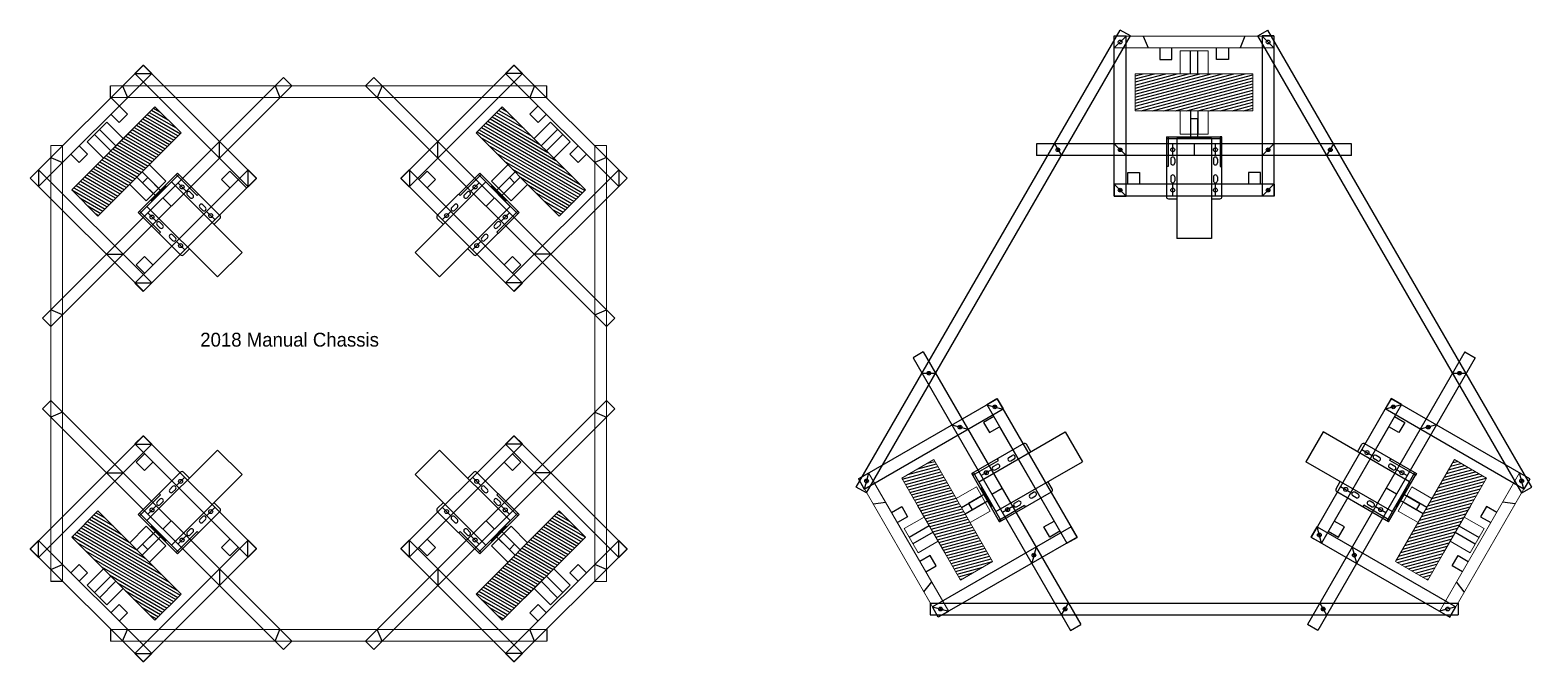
# Model space of a CAD drawing. Header units: millimetres. Extents: x -15418 to 43885, y -27590 to 23052.
# Drawn here: x 23559 to 25181, y 18450 to 19133 of the extents above; entities that cross this region are included whole.
import ezdxf

# ---------------------------------------------------------------- set-up
doc = ezdxf.new("R2010")
doc.units = ezdxf.units.MM
doc.header["$LTSCALE"] = 0.5
doc.layers.get('0').update_dxf_attribs({"lineweight": 5})
doc.layers.get('Defpoints').update_dxf_attribs({"color": 4})
for name, color, linetype in [('Layer1', 1, 'Continuous'), ('Layer2', 2, 'Continuous'), ('Layer3', 9, 'Continuous')]:
    doc.layers.add(name, color=color, linetype=linetype)
doc.layers.add('Layer5', color=51, linetype='Continuous', lineweight=5)
pattern_1 = [(150, (23625.9945, 19042.8887), (-1.5875, -2.74963), [])]
pattern_2 = [(195, (24444.067, 18767.2983), (0.82175, -3.066814), [])]

msp = doc.modelspace()

# ---------------------------------------------------------------- hatches: boundary and pattern name
at = {"layer": 'Defpoints', "transparency": 33554661}
h = msp.add_hatch(dxfattribs=at)
h.set_pattern_fill('ANSI31', color=256, angle=510)
h.set_pattern_definition(pattern_2)
h.paths.add_polyline_path([(24879.3024, 19045.5052), (24879.3024, 19085.5052), (24752.3024, 19085.5052), (24752.3024, 19045.5052)])
at = {"layer": 'Defpoints'}
h = msp.add_hatch(dxfattribs=at)
h.set_pattern_fill('ANSI31', color=256, angle=465)
h.set_pattern_definition(pattern_1)
h.paths.add_polyline_path([(23722.2455, 19021.6554), (23693.9612, 19049.9397), (23604.1586, 18960.1371), (23632.4429, 18931.8529)])
h = msp.add_hatch(dxfattribs=at)
h.set_pattern_fill('ANSI31', color=256, angle=465)
h.set_pattern_definition(pattern_1)
h.paths.add_polyline_path([(24130.4743, 18931.8529), (24158.7586, 18960.1371), (24068.9561, 19049.9397), (24040.6718, 19021.6554)])
at = {"layer": 'Defpoints', "transparency": 33554661}
h = msp.add_hatch(dxfattribs=at)
h.set_pattern_fill('ANSI31', color=256, angle=510)
h.set_pattern_definition(pattern_2)
h.paths.add_polyline_path([(24534.8103, 18668.7978), (24500.1693, 18648.7978), (24563.6693, 18538.8126), (24598.3103, 18558.8126)])
h = msp.add_hatch(dxfattribs=at)
h.set_pattern_fill('ANSI31', color=256, angle=510)
h.set_pattern_definition(pattern_2)
h.paths.add_polyline_path([(25033.2945, 18558.8126), (25067.9355, 18538.8126), (25131.4355, 18648.7978), (25096.7945, 18668.7978)])
at = {"layer": 'Defpoints'}
h = msp.add_hatch(dxfattribs=at)
h.set_pattern_fill('ANSI31', color=256, angle=465)
h.set_pattern_definition(pattern_1)
h.paths.add_polyline_path([(23632.4429, 18613.4265), (23604.1586, 18585.1422), (23693.9612, 18495.3397), (23722.2455, 18523.624)])
h = msp.add_hatch(dxfattribs=at)
h.set_pattern_fill('ANSI31', color=256, angle=465)
h.set_pattern_definition(pattern_1)
h.paths.add_polyline_path([(24040.6718, 18523.624), (24068.9561, 18495.3397), (24158.7586, 18585.1422), (24130.4743, 18613.4265)])

# ---------------------------------------------------------------- linework, layer by layer
at = {"transparency": 33554661}
for p, q in [((24830.8024, 19110.5052), (24800.8024, 19110.5052)), ((24800.8024, 19085.5052), (24800.8024, 19110.5052)), ((24830.8024, 19085.5052), (24830.8024, 19110.5052)), ((24752.3024, 19085.5052), (24879.3024, 19085.5052)), ((24752.3024, 19045.5052), (24752.3024, 19085.5052)), ((24752.3024, 19085.5052), (24879.3024, 19085.5052)), ((24786.3024, 19085.5052), (24845.3024, 19085.5052)), ((24845.3024, 19085.5052), (24786.3024, 19085.5052)), ((24879.3024, 19085.5052), (24879.3024, 19045.5052)), ((24879.3024, 19045.5052), (24752.3024, 19045.5052)), ((24800.8024, 19045.5052), (24800.8024, 19020.5052)), ((24830.8024, 19045.5052), (24830.8024, 19020.5052)), ((24800.8024, 19020.5052), (24830.8024, 19020.5052)), ((24500.1693, 18648.7978), (24534.8103, 18668.7978)), ((24534.8103, 18668.7978), (24598.3103, 18558.8126)), ((25096.7945, 18668.7978), (25033.2945, 18558.8126)), ((25131.4355, 18648.7978), (25096.7945, 18668.7978)), ((24563.6693, 18538.8126), (24500.1693, 18648.7978)), ((24563.6693, 18538.8126), (24500.1693, 18648.7978)), ((25067.9355, 18538.8126), (25131.4355, 18648.7978)), ((25067.9355, 18538.8126), (25131.4355, 18648.7978)), ((24559.0603, 18626.7956), (24580.7109, 18639.2956)), ((24595.7109, 18613.3148), (24580.7109, 18639.2956)), ((25035.8939, 18613.3148), (25050.8939, 18639.2956)), ((25072.5445, 18626.7956), (25050.8939, 18639.2956)), ((24546.6693, 18568.2574), (24517.1693, 18619.3529)), ((24517.1693, 18619.3529), (24546.6693, 18568.2574)), ((25084.9355, 18568.2574), (25114.4355, 18619.3529)), ((25114.4355, 18619.3529), (25084.9355, 18568.2574)), ((24524.4193, 18606.7956), (24502.7686, 18594.2956)), ((24574.0603, 18600.8148), (24595.7109, 18613.3148)), ((25057.5445, 18600.8148), (25035.8939, 18613.3148)), ((25107.1855, 18606.7956), (25128.8362, 18594.2956)), ((24502.7686, 18594.2956), (24517.7686, 18568.3148)), ((25128.8362, 18594.2956), (25113.8362, 18568.3148)), ((24539.4193, 18580.8148), (24517.7686, 18568.3148)), ((25092.1855, 18580.8148), (25113.8362, 18568.3148)), ((24598.3103, 18558.8126), (24563.6693, 18538.8126)), ((25033.2945, 18558.8126), (25067.9355, 18538.8126))]:
    msp.add_line(p, q, dxfattribs=at)
for p, q in [((23693.9612, 19049.9397), (23604.1586, 18960.1371)), ((23693.9612, 19049.9397), (23604.1586, 18960.1371)), ((23722.2455, 19021.6554), (23693.9612, 19049.9397)), ((24040.6718, 19021.6554), (24068.9561, 19049.9397)), ((24068.9561, 19049.9397), (24158.7586, 18960.1371)), ((24068.9561, 19049.9397), (24158.7586, 18960.1371)), ((23620.7756, 19012.1095), (23641.9888, 19033.3227)), ((23669.9196, 19025.8981), (23628.2003, 18984.1788)), ((23628.2003, 18984.1788), (23669.9196, 19025.8981)), ((23632.4429, 18931.8529), (23722.2455, 19021.6554)), ((23659.6665, 19015.645), (23641.9888, 19033.3227)), ((24130.4743, 18931.8529), (24040.6718, 19021.6554)), ((24092.9977, 19025.8981), (24134.717, 18984.1788)), ((24134.717, 18984.1788), (24092.9977, 19025.8981)), ((24103.2507, 19015.645), (24120.9284, 19033.3227)), ((24142.1416, 19012.1095), (24120.9284, 19033.3227)), ((23638.4533, 18994.4318), (23620.7756, 19012.1095)), ((24124.4639, 18994.4318), (24142.1416, 19012.1095)), ((23687.9508, 18987.3607), (23705.6284, 18969.6831)), ((24074.9665, 18987.3607), (24057.2888, 18969.6831)), ((23604.1586, 18960.1371), (23632.4429, 18931.8529)), ((23666.7376, 18966.1475), (23684.4152, 18948.4699)), ((23705.6284, 18969.6831), (23684.4152, 18948.4699)), ((24057.2888, 18969.6831), (24078.502, 18948.4699)), ((24096.1797, 18966.1475), (24078.502, 18948.4699)), ((24158.7586, 18960.1371), (24130.4743, 18931.8529)), ((23604.1586, 18585.1422), (23632.4429, 18613.4265)), ((23632.4429, 18613.4265), (23722.2455, 18523.624)), ((24130.4743, 18613.4265), (24040.6718, 18523.624)), ((24158.7586, 18585.1422), (24130.4743, 18613.4265)), ((23693.9612, 18495.3397), (23604.1586, 18585.1422)), ((23693.9612, 18495.3397), (23604.1586, 18585.1422)), ((23666.7376, 18579.1318), (23684.4152, 18596.8095)), ((23705.6284, 18575.5963), (23684.4152, 18596.8095)), ((24057.2888, 18575.5963), (24078.502, 18596.8095)), ((24068.9561, 18495.3397), (24158.7586, 18585.1422)), ((24068.9561, 18495.3397), (24158.7586, 18585.1422)), ((24096.1797, 18579.1318), (24078.502, 18596.8095)), ((23687.9508, 18557.9186), (23705.6284, 18575.5963)), ((24074.9665, 18557.9186), (24057.2888, 18575.5963)), ((23638.4533, 18550.8476), (23620.7756, 18533.1699)), ((23669.9196, 18519.3813), (23628.2003, 18561.1006)), ((23628.2003, 18561.1006), (23669.9196, 18519.3813)), ((24092.9977, 18519.3813), (24134.717, 18561.1006)), ((24134.717, 18561.1006), (24092.9977, 18519.3813)), ((24124.4639, 18550.8476), (24142.1416, 18533.1699)), ((23620.7756, 18533.1699), (23641.9888, 18511.9567)), ((24142.1416, 18533.1699), (24120.9284, 18511.9567)), ((23659.6665, 18529.6344), (23641.9888, 18511.9567)), ((23722.2455, 18523.624), (23693.9612, 18495.3397)), ((24040.6718, 18523.624), (24068.9561, 18495.3397)), ((24103.2507, 18529.6344), (24120.9284, 18511.9567))]:
    msp.add_line(p, q)
at = {"layer": 'Defpoints', "transparency": 33554661}
for p, q in [((24451.102, 18639.1799), (24736.1001, 19132.811)), ((25180.5028, 18639.1799), (24895.5047, 19132.811)), ((24462.1006, 18632.8299), (24747.0986, 19126.461)), ((25169.5042, 18632.8299), (24884.5062, 19126.461)), ((24785.8024, 19017.5052), (24785.8024, 18952.7952)), ((24785.8024, 19017.5052), (24845.8024, 19017.5052)), ((24785.8024, 19017.5052), (24787.8024, 19017.5052)), ((24785.8024, 19015.5052), (24845.8024, 19015.5052)), ((24787.8024, 19017.5052), (24787.8024, 18985.5052)), ((24804.8024, 19015.5052), (24804.8024, 19017.5052)), ((24826.8024, 19015.5052), (24826.8024, 19017.5052)), ((24845.8024, 19017.5052), (24843.8024, 19017.5052)), ((24843.8024, 19017.5052), (24843.8024, 18985.5052)), ((24845.8024, 18952.7952), (24845.8024, 19017.5052)), ((24790.6524, 18993.5052), (24790.6524, 18989.2052)), ((24794.9524, 18993.5052), (24794.9524, 18989.2052)), ((24836.6524, 18993.5052), (24836.6524, 18989.2052)), ((24840.9524, 18993.5052), (24840.9524, 18989.2052)), ((24787.8024, 18985.5052), (24785.8024, 18985.5052)), ((24790.6524, 18974.2052), (24790.6524, 18969.9052)), ((24794.9524, 18974.2052), (24794.9524, 18969.9052)), ((24836.6524, 18974.2052), (24836.6524, 18969.9052)), ((24840.9524, 18974.2052), (24840.9524, 18969.9052)), ((24843.8024, 18985.5052), (24845.8024, 18985.5052)), ((24787.9524, 18950.6452), (24797.1524, 18950.6452)), ((24834.4524, 18950.6452), (24843.6524, 18950.6452)), ((24631.8495, 18686.1409), (24575.809, 18653.7859)), ((24639.3865, 18677.3866), (24634.7865, 18685.354)), ((24992.2183, 18677.3866), (24996.8183, 18685.354)), ((24999.7553, 18686.1409), (25055.7958, 18653.7859)), ((24576.809, 18652.0539), (24604.5218, 18668.0539)), ((24599.0186, 18661.5857), (24602.7425, 18663.7357)), ((24604.5218, 18668.0539), (24603.5218, 18669.7859)), ((24615.7329, 18671.2357), (24619.4568, 18673.3857)), ((24617.8829, 18667.5118), (24621.6068, 18669.6618)), ((25013.7219, 18667.5118), (25009.998, 18669.6618)), ((25015.8719, 18671.2357), (25012.148, 18673.3857)), ((25027.083, 18668.0539), (25028.083, 18669.7859)), ((25054.7958, 18652.0539), (25027.083, 18668.0539)), ((25032.5862, 18661.5857), (25028.8623, 18663.7357)), ((24605.809, 18601.8244), (24575.809, 18653.7859)), ((24575.809, 18653.7859), (24576.809, 18652.0539)), ((24607.5411, 18602.8244), (24577.5411, 18654.7859)), ((24601.1686, 18657.8618), (24604.8925, 18660.0118)), ((25024.0638, 18602.8244), (25054.0638, 18654.7859)), ((25025.7958, 18601.8244), (25055.7958, 18653.7859)), ((25030.4362, 18657.8618), (25026.7123, 18660.0118)), ((25055.7958, 18653.7859), (25054.7958, 18652.0539)), ((24587.0411, 18638.3315), (24585.309, 18637.3315)), ((24605.809, 18601.8244), (24661.8495, 18634.1794)), ((24638.7329, 18631.3986), (24642.4568, 18633.5486)), ((24640.8829, 18627.6746), (24644.6068, 18629.8246)), ((24662.6365, 18637.1164), (24658.0365, 18645.0838)), ((24968.9683, 18637.1164), (24973.5683, 18645.0838)), ((25025.7958, 18601.8244), (24969.7553, 18634.1794)), ((24990.7219, 18627.6746), (24986.998, 18629.8246)), ((24992.8719, 18631.3986), (24989.148, 18633.5486)), ((25044.5638, 18638.3315), (25046.2958, 18637.3315)), ((24598.0411, 18619.2789), (24596.309, 18618.2789)), ((24604.809, 18603.5565), (24632.5218, 18619.5565)), ((24622.0186, 18621.7486), (24625.7425, 18623.8986)), ((24624.1686, 18618.0246), (24627.8925, 18620.1746)), ((24632.5218, 18619.5565), (24633.5218, 18617.8244)), ((24999.083, 18619.5565), (24998.083, 18617.8244)), ((25026.7958, 18603.5565), (24999.083, 18619.5565)), ((25007.4362, 18618.0246), (25003.7123, 18620.1746)), ((25009.5862, 18621.7486), (25005.8623, 18623.8986)), ((25033.5638, 18619.2789), (25035.2958, 18618.2789)), ((24605.809, 18601.8244), (24604.809, 18603.5565)), ((25025.7958, 18601.8244), (25026.7958, 18603.5565)), ((24530.8063, 18513.8281), (25100.8024, 18513.8281)), ((24530.8063, 18501.1281), (25100.8024, 18501.1281))]:
    msp.add_line(p, q, dxfattribs=at)
at = {"layer": 'Defpoints'}
for p, q in [((23718.3564, 18978.1683), (23675.93, 18935.7419)), ((23719.7706, 18976.7541), (23677.3442, 18934.3277)), ((23718.3564, 18978.1683), (23716.9422, 18976.7541)), ((23716.9422, 18976.7541), (23739.5696, 18954.1267)), ((23718.3564, 18978.1683), (23764.1132, 18932.4115)), ((24044.5609, 18978.1683), (23998.804, 18932.4115)), ((24045.9751, 18976.7541), (24023.3477, 18954.1267)), ((24043.1467, 18976.7541), (24085.5731, 18934.3277)), ((24044.5609, 18978.1683), (24086.9873, 18935.7419)), ((24044.5609, 18978.1683), (24045.9751, 18976.7541)), ((23706.3356, 18963.3191), (23704.9213, 18964.7333)), ((23728.8569, 18954.7278), (23731.8975, 18951.6872)), ((23731.8975, 18957.7683), (23734.938, 18954.7278)), ((23739.5696, 18954.1267), (23740.9838, 18955.5409)), ((24023.3477, 18954.1267), (24021.9335, 18955.5409)), ((24031.0198, 18957.7683), (24027.9792, 18954.7278)), ((24034.0603, 18954.7278), (24031.0198, 18951.6872)), ((24056.5817, 18963.3191), (24057.9959, 18964.7333)), ((23690.7792, 18947.7628), (23689.365, 18949.177)), ((23742.5041, 18941.0806), (23745.5446, 18938.04)), ((23745.5446, 18944.1212), (23748.5852, 18941.0806)), ((24017.3726, 18944.1212), (24014.3321, 18941.0806)), ((24020.4132, 18941.0806), (24017.3726, 18938.04)), ((24072.138, 18947.7628), (24073.5523, 18949.177)), ((23675.93, 18935.7419), (23677.3442, 18937.1562)), ((23721.6868, 18889.9851), (23675.93, 18935.7419)), ((23677.3442, 18937.1562), (23699.9716, 18914.5287)), ((23696.33, 18922.2008), (23699.3705, 18919.1603)), ((23699.3705, 18925.2414), (23702.4111, 18922.2008)), ((23764.1132, 18929.3709), (23757.6079, 18922.8655)), ((23998.804, 18929.3709), (24005.3094, 18922.8655)), ((24041.2304, 18889.9851), (24086.9873, 18935.7419)), ((24063.5467, 18925.2414), (24060.5061, 18922.2008)), ((24085.5731, 18937.1562), (24062.9457, 18914.5287)), ((24066.5873, 18922.2008), (24063.5467, 18919.1603)), ((24086.9873, 18935.7419), (24085.5731, 18937.1562)), ((23699.9716, 18914.5287), (23698.5574, 18913.1145)), ((23709.9772, 18908.5537), (23713.0177, 18905.5131)), ((23713.0177, 18911.5942), (23716.0583, 18908.5537)), ((24049.8995, 18911.5942), (24046.859, 18908.5537)), ((24052.9401, 18908.5537), (24049.8995, 18905.5131)), ((24062.9457, 18914.5287), (24064.3599, 18913.1145)), ((23731.2328, 18896.4904), (23724.7274, 18889.9851)), ((24031.6845, 18896.4904), (24038.1898, 18889.9851)), ((23721.6868, 18655.2943), (23675.93, 18609.5374)), ((23731.2328, 18648.7889), (23724.7274, 18655.2943)), ((24031.6845, 18648.7889), (24038.1898, 18655.2943)), ((24041.2304, 18655.2943), (24086.9873, 18609.5374)), ((23677.3442, 18608.1232), (23699.9716, 18630.7506)), ((23699.9716, 18630.7506), (23698.5574, 18632.1648)), ((23709.9772, 18636.7257), (23713.0177, 18639.7662)), ((23713.0177, 18633.6851), (23716.0583, 18636.7257)), ((24049.8995, 18633.6851), (24046.859, 18636.7257)), ((24052.9401, 18636.7257), (24049.8995, 18639.7662)), ((24062.9457, 18630.7506), (24064.3599, 18632.1648)), ((24085.5731, 18608.1232), (24062.9457, 18630.7506)), ((23696.33, 18623.0785), (23699.3705, 18626.1191)), ((23699.3705, 18620.038), (23702.4111, 18623.0785)), ((23764.1132, 18615.9085), (23757.6079, 18622.4138)), ((23998.804, 18615.9085), (24005.3094, 18622.4138)), ((24063.5467, 18620.038), (24060.5061, 18623.0785)), ((24066.5873, 18623.0785), (24063.5467, 18626.1191)), ((23718.3564, 18567.111), (23675.93, 18609.5374)), ((23675.93, 18609.5374), (23677.3442, 18608.1232)), ((23719.7706, 18568.5252), (23677.3442, 18610.9516)), ((23690.7792, 18597.5166), (23689.365, 18596.1024)), ((23718.3564, 18567.111), (23764.1132, 18612.8679)), ((23742.5041, 18604.1988), (23745.5446, 18607.2393)), ((23745.5446, 18601.1582), (23748.5852, 18604.1988)), ((24044.5609, 18567.111), (23998.804, 18612.8679)), ((24017.3726, 18601.1582), (24014.3321, 18604.1988)), ((24020.4132, 18604.1988), (24017.3726, 18607.2393)), ((24043.1467, 18568.5252), (24085.5731, 18610.9516)), ((24044.5609, 18567.111), (24086.9873, 18609.5374)), ((24072.138, 18597.5166), (24073.5523, 18596.1024)), ((24086.9873, 18609.5374), (24085.5731, 18608.1232)), ((23706.3356, 18581.9603), (23704.9213, 18580.5461)), ((23716.9422, 18568.5252), (23739.5696, 18591.1527)), ((23728.8569, 18590.5516), (23731.8975, 18593.5922)), ((23731.8975, 18587.5111), (23734.938, 18590.5516)), ((23739.5696, 18591.1527), (23740.9838, 18589.7384)), ((24023.3477, 18591.1527), (24021.9335, 18589.7384)), ((24045.9751, 18568.5252), (24023.3477, 18591.1527)), ((24031.0198, 18587.5111), (24027.9792, 18590.5516)), ((24034.0603, 18590.5516), (24031.0198, 18593.5922)), ((24056.5817, 18581.9603), (24057.9959, 18580.5461)), ((23718.3564, 18567.111), (23716.9422, 18568.5252)), ((24044.5609, 18567.111), (24045.9751, 18568.5252))]:
    msp.add_line(p, q, dxfattribs=at)
at = {"layer": 'Defpoints', "transparency": 33554661}
for centre in [(24792.8024, 19003.5052), (24838.8024, 19003.5052), (24792.8024, 18959.9052), (24838.8024, 18959.9052), (25002.4127, 18676.5238), (24591.4334, 18654.7238), (25040.1715, 18654.7238), (24979.4127, 18636.6866), (24614.4334, 18614.8866), (25017.1715, 18614.8866)]:
    msp.add_circle(centre, 2.15, dxfattribs=at)
at = {"layer": 'Defpoints'}
for centre in [(23723.3061, 18963.3191), (24039.6111, 18963.3191), (23690.7792, 18930.7922), (23754.136, 18932.4892), (24008.7813, 18932.4892), (24072.138, 18930.7922), (23721.6091, 18899.9623), (24041.3082, 18899.9623), (23721.6091, 18645.317), (24041.3082, 18645.317), (23690.7792, 18614.4872), (23754.136, 18612.7901), (24008.7813, 18612.7901), (24072.138, 18614.4872), (23723.3061, 18581.9603), (24039.6111, 18581.9603)]:
    msp.add_circle(centre, 2.15, dxfattribs=at)
at = {"layer": 'Defpoints', "transparency": 33554661}
for centre, start, end in [((24792.8024, 18993.5052), 360, 180), ((24792.8024, 18989.2052), 180, 360), ((24838.8024, 18993.5052), 360, 180), ((24838.8024, 18989.2052), 180, 360), ((24792.8024, 18974.2052), 360, 180), ((24838.8024, 18974.2052), 360, 180), ((24792.8024, 18969.9052), 180, 360), ((24838.8024, 18969.9052), 180, 360), ((24787.9524, 18952.7952), 180, 270), ((24843.6524, 18952.7952), 270, 360), ((24632.9245, 18684.279), 30, 120), ((24998.6803, 18684.279), 60, 150), ((24603.8175, 18661.8738), 300, 120), ((24616.8079, 18669.3738), 120, 300), ((24620.5318, 18671.5238), 300, 120), ((25011.073, 18671.5238), 60, 240), ((25014.7969, 18669.3738), 240, 60), ((25027.7873, 18661.8738), 60, 240), ((24600.0936, 18659.7238), 120, 300), ((25031.5112, 18659.7238), 240, 60), ((24639.8079, 18629.5366), 120, 300), ((24643.5318, 18631.6866), 300, 120), ((24660.7745, 18636.0414), 300, 30), ((24970.8303, 18636.0414), 150, 240), ((24988.073, 18631.6866), 60, 240), ((24991.7969, 18629.5366), 240, 60), ((24623.0936, 18619.8866), 120, 300), ((24626.8175, 18622.0366), 300, 120), ((25004.7873, 18622.0366), 60, 240), ((25008.5112, 18619.8866), 240, 60)]:
    msp.add_arc(centre, 2.15, start, end, dxfattribs=at)
at = {"layer": 'Defpoints'}
for centre, start, end in [((23730.3772, 18956.248), 45, 225), ((23733.4177, 18953.2075), 225, 45), ((24029.4995, 18953.2075), 135, 315), ((24032.5401, 18956.248), 315, 135), ((23744.0243, 18942.6009), 45, 225), ((23747.0649, 18939.5603), 225, 45), ((24015.8523, 18939.5603), 135, 315), ((24018.8929, 18942.6009), 315, 135), ((23697.8503, 18923.7211), 45, 225), ((23700.8908, 18920.6806), 225, 45), ((23762.593, 18930.8912), 315, 45), ((24000.3243, 18930.8912), 135, 225), ((24062.0264, 18920.6806), 135, 315), ((24065.067, 18923.7211), 315, 135), ((23711.4974, 18910.074), 45, 225), ((23714.538, 18907.0334), 225, 45), ((24048.3793, 18907.0334), 135, 315), ((24051.4198, 18910.074), 315, 135), ((23723.2071, 18891.5053), 225, 315), ((24039.7101, 18891.5053), 225, 315), ((23723.2071, 18653.774), 45, 135), ((24039.7101, 18653.774), 45, 135), ((23711.4974, 18635.2054), 135, 315), ((23714.538, 18638.246), 315, 135), ((24048.3793, 18638.246), 45, 225), ((24051.4198, 18635.2054), 225, 45), ((23697.8503, 18621.5582), 135, 315), ((23700.8908, 18624.5988), 315, 135), ((23762.593, 18614.3882), 315, 45), ((24000.3243, 18614.3882), 135, 225), ((24062.0264, 18624.5988), 45, 225), ((24065.067, 18621.5582), 225, 45), ((23744.0243, 18602.6785), 135, 315), ((23747.0649, 18605.7191), 315, 135), ((24015.8523, 18605.7191), 45, 225), ((24018.8929, 18602.6785), 225, 45), ((23730.3772, 18589.0313), 135, 315), ((23733.4177, 18592.0719), 315, 135), ((24029.4995, 18592.0719), 45, 225), ((24032.5401, 18589.0313), 225, 45)]:
    msp.add_arc(centre, 2.15, start, end, dxfattribs=at)
at = {"layer": 'Layer1', "transparency": 33554661}
for p, q in [((24747.0986, 19126.461), (24736.1001, 19132.811)), ((24884.5062, 19126.461), (24895.5047, 19132.811)), ((24729.6024, 18953.3802), (24729.6024, 19126.3802)), ((24729.6024, 19126.3802), (24742.3024, 19126.3802)), ((24742.3024, 19126.2052), (24729.6024, 19113.5052)), ((24742.3024, 19126.2052), (24729.6024, 19113.5052)), ((24742.3024, 18953.3802), (24742.3024, 19126.3802)), ((24760.8998, 19126.2052), (24766.1603, 19113.5052)), ((24870.7051, 19126.2052), (24865.4445, 19113.5052)), ((24889.3024, 19126.3802), (24889.3024, 18953.3802)), ((24902.0024, 19126.3802), (24889.3024, 19126.3802)), ((24889.3024, 19126.2052), (24902.0024, 19113.5052)), ((24889.3024, 19126.2052), (24902.0024, 19113.5052)), ((24889.3024, 19126.2052), (24902.0024, 19113.5052)), ((24902.0024, 19126.3802), (24902.0024, 18953.3802)), ((24778.8603, 19113.5052), (24778.8603, 19100.8052)), ((24778.8603, 19100.8052), (24791.5603, 19100.8052)), ((24791.5603, 19100.8052), (24791.5603, 19113.5052)), ((24840.0445, 19100.8052), (24840.0445, 19113.5052)), ((24852.7445, 19100.8052), (24840.0445, 19100.8052)), ((24852.7445, 19113.5052), (24852.7445, 19100.8052)), ((24819.8024, 19036.8052), (24811.8024, 19036.8052)), ((24811.8024, 19036.8052), (24811.8024, 19016.8052)), ((24819.8024, 19016.8052), (24819.8024, 19036.8052)), ((24985.8024, 19009.8552), (24645.8024, 19009.8552)), ((24645.8024, 19009.8552), (24645.8024, 18997.1552)), ((24665.1115, 19009.8552), (24672.4439, 18997.1552)), ((24670.5098, 19002.5052), (24667.0457, 19004.5052)), ((24667.7777, 19001.7731), (24669.7777, 19005.2372)), ((24742.3024, 18997.1552), (24729.6024, 19009.8552)), ((24737.6845, 19002.5052), (24734.2204, 19004.5052)), ((24734.9524, 19001.7731), (24736.9524, 19005.2372)), ((24792.8024, 18997.1552), (24792.8024, 19009.8552)), ((24834.4524, 19015.5052), (24797.1524, 19015.5052)), ((24797.1524, 19015.5052), (24797.1524, 18907.7052)), ((24804.8024, 19015.5052), (24804.8024, 19016.8052)), ((24826.8024, 19016.8052), (24804.8024, 19016.8052)), ((24811.8024, 19015.5052), (24811.8024, 19016.8052)), ((24815.8024, 19015.5052), (24815.8024, 19016.8052)), ((24815.8024, 19009.8552), (24815.8024, 18997.1552)), ((24819.8024, 19015.5052), (24819.8024, 19016.8052)), ((24826.8024, 19015.5052), (24826.8024, 19016.8052)), ((24834.4524, 19015.5052), (24834.4524, 18907.7052)), ((24838.8024, 18997.1552), (24838.8024, 19009.8552)), ((24902.0024, 19009.8552), (24889.3024, 18997.1552)), ((24897.3845, 19002.5052), (24893.9204, 19004.5052)), ((24894.6524, 19001.7731), (24896.6524, 19005.2372)), ((24959.1609, 18997.1552), (24966.4933, 19009.8552)), ((24964.5592, 19002.5052), (24961.0951, 19004.5052)), ((24961.8271, 19001.7731), (24963.8271, 19005.2372)), ((24985.8024, 18997.1552), (24985.8024, 19009.8552)), ((24985.8024, 18997.1552), (24645.8024, 18997.1552)), ((24902.3024, 18966.2552), (24729.3024, 18966.2552)), ((24729.3024, 18966.2552), (24729.3024, 18953.5552)), ((24729.6024, 18966.2552), (24742.3024, 18953.5552)), ((24737.6845, 18958.9052), (24734.2204, 18960.9052)), ((24734.9524, 18958.1731), (24736.9524, 18961.6372)), ((24792.8024, 18953.5552), (24792.8024, 18966.2552)), ((24838.8024, 18953.5552), (24838.8024, 18966.2552)), ((24902.0024, 18966.2552), (24889.3024, 18953.5552)), ((24897.3845, 18958.9052), (24893.9204, 18960.9052)), ((24894.6524, 18958.1731), (24896.6524, 18961.6372)), ((24902.3024, 18966.2552), (24902.3024, 18953.5552)), ((24902.3024, 18953.5552), (24729.3024, 18953.5552)), ((24729.6024, 18953.3802), (24742.3024, 18953.3802)), ((24902.0024, 18953.3802), (24889.3024, 18953.3802)), ((24834.4524, 18907.7052), (24797.1524, 18907.7052)), ((24523.4326, 18785.2045), (24512.4341, 18778.8545)), ((24512.4341, 18778.8545), (24682.4341, 18484.4059)), ((24523.4326, 18785.2045), (24693.4326, 18490.7559)), ((25108.1722, 18785.2045), (24938.1722, 18490.7559)), ((25119.1707, 18778.8545), (24949.1707, 18484.4059)), ((25108.1722, 18785.2045), (25119.1707, 18778.8545)), ((24522.0887, 18762.1323), (24536.7534, 18762.1323)), ((24531.1531, 18761.1323), (24527.689, 18763.1323)), ((24528.421, 18760.4003), (24530.421, 18763.8644)), ((25094.8515, 18762.1323), (25109.5162, 18762.1323)), ((25103.9159, 18761.1323), (25100.4518, 18763.1323)), ((25101.1838, 18760.4003), (25103.1838, 18763.8644)), ((24453.4205, 18648.0191), (24603.2429, 18734.5191)), ((24591.9428, 18728.3414), (24602.9413, 18734.6914)), ((24591.9428, 18728.3414), (24678.4428, 18578.519)), ((24592.0928, 18728.0816), (24609.4413, 18723.433)), ((24599.7671, 18724.0253), (24601.7671, 18727.4894)), ((24602.9413, 18734.6914), (24689.4413, 18584.869)), ((24603.2429, 18734.5191), (24609.5929, 18723.5205)), ((25028.6635, 18734.6914), (24942.1635, 18584.869)), ((25039.662, 18728.3414), (24953.162, 18578.519)), ((25028.3619, 18734.5191), (25022.0119, 18723.5205)), ((25039.512, 18728.0816), (25022.1635, 18723.433)), ((25178.1843, 18648.0191), (25028.3619, 18734.5191)), ((25039.662, 18728.3414), (25028.6635, 18734.6914)), ((25029.8377, 18724.0253), (25031.8377, 18727.4894)), ((24459.7705, 18637.0205), (24609.5929, 18723.5205)), ((24602.4991, 18724.7573), (24599.035, 18726.7573)), ((25171.8343, 18637.0205), (25022.0119, 18723.5205)), ((25032.5698, 18724.7573), (25029.1057, 18726.7573)), ((24554.3341, 18706.2816), (24571.6826, 18701.633)), ((24564.7404, 18702.9573), (24561.2763, 18704.9573)), ((24562.0084, 18702.2253), (24564.0084, 18705.6894)), ((24583.2161, 18644.9566), (24676.5736, 18698.8566)), ((24676.5736, 18698.8566), (24695.2236, 18666.5538)), ((24955.0312, 18698.8566), (24936.3812, 18666.5538)), ((25048.3888, 18644.9566), (24955.0312, 18698.8566)), ((25077.2707, 18706.2816), (25059.9222, 18701.633)), ((25070.3285, 18702.9573), (25066.8644, 18704.9573)), ((25067.5965, 18702.2253), (25069.5965, 18705.6894)), ((24996.9135, 18679.6988), (25007.912, 18673.3488)), ((24601.8661, 18612.6538), (24695.2236, 18666.5538)), ((25029.7388, 18612.6538), (24936.3812, 18666.5538)), ((24453.4205, 18648.0191), (24459.7705, 18637.0205)), ((24459.922, 18637.108), (24464.5706, 18654.4566)), ((24459.922, 18637.108), (24464.5706, 18654.4566)), ((24463.9784, 18644.7823), (24460.5143, 18646.7823)), ((24461.2463, 18644.0503), (24463.2463, 18647.5144)), ((24596.9326, 18657.8988), (24585.9341, 18651.5488)), ((24591.4334, 18656.8738), (24591.4334, 18652.5738)), ((25034.6722, 18657.8988), (25045.6707, 18651.5488)), ((25171.6828, 18637.108), (25167.0342, 18654.4566)), ((25171.6828, 18637.108), (25167.0342, 18654.4566)), ((25171.6828, 18637.108), (25167.0342, 18654.4566)), ((25167.6265, 18644.7823), (25171.0906, 18646.7823)), ((25170.3585, 18644.0503), (25168.3585, 18647.5144)), ((25178.1843, 18648.0191), (25171.8343, 18637.0205)), ((24462.1006, 18632.8299), (24451.102, 18639.1799)), ((24589.4152, 18631.6193), (24572.0947, 18621.6193)), ((24583.2161, 18644.9566), (24601.8661, 18612.6538)), ((24587.0411, 18638.3315), (24585.9152, 18637.6815)), ((24585.9152, 18637.6815), (24596.9152, 18618.6289)), ((24590.5411, 18632.2693), (24589.4152, 18631.6193)), ((24597.4341, 18631.6302), (24608.4326, 18637.9802)), ((24973.9135, 18639.8616), (24984.912, 18633.5116)), ((25034.1707, 18631.6302), (25023.1722, 18637.9802)), ((25048.3888, 18644.9566), (25029.7388, 18612.6538)), ((25045.6896, 18637.6815), (25034.6896, 18618.6289)), ((25041.0638, 18632.2693), (25042.1896, 18631.6193)), ((25042.1896, 18631.6193), (25059.5101, 18621.6193)), ((25044.5638, 18638.3315), (25045.6896, 18637.6815)), ((25169.5042, 18632.8299), (25180.5028, 18639.1799)), ((24469.2207, 18621.0023), (24482.8495, 18622.7965)), ((24489.1995, 18611.798), (24500.198, 18618.148)), ((24500.198, 18618.148), (24506.548, 18607.1495)), ((24572.0947, 18621.6193), (24576.0947, 18614.6911)), ((24576.0947, 18614.6911), (24593.4152, 18624.6911)), ((24592.5411, 18628.8052), (24591.4152, 18628.1552)), ((24594.5411, 18625.3411), (24593.4152, 18624.6911)), ((24598.0411, 18619.2789), (24596.9152, 18618.6289)), ((24619.9326, 18618.0616), (24608.9341, 18611.7116)), ((24614.4334, 18617.0366), (24614.4334, 18612.7366)), ((25011.6722, 18618.0616), (25022.6707, 18611.7116)), ((25033.5638, 18619.2789), (25034.6896, 18618.6289)), ((25037.0638, 18625.3411), (25038.1896, 18624.6911)), ((25055.5101, 18614.6911), (25038.1896, 18624.6911)), ((25039.0638, 18628.8052), (25040.1896, 18628.1552)), ((25059.5101, 18621.6193), (25055.5101, 18614.6911)), ((25131.4068, 18618.148), (25125.0568, 18607.1495)), ((25142.4053, 18611.798), (25131.4068, 18618.148)), ((25162.3841, 18621.0023), (25148.7553, 18622.7965)), ((24506.548, 18607.1495), (24495.5495, 18600.7995)), ((25125.0568, 18607.1495), (25136.0553, 18600.7995)), ((24683.0929, 18596.2148), (24533.2705, 18509.7148)), ((24689.4429, 18585.2163), (24539.6205, 18498.7163)), ((24678.4428, 18578.519), (24689.4413, 18584.869)), ((24689.4429, 18585.2163), (24683.0929, 18596.2148)), ((24942.1619, 18585.2163), (24948.5119, 18596.2148)), ((24942.1619, 18585.2163), (25091.9843, 18498.7163)), ((24953.162, 18578.519), (24942.1635, 18584.869)), ((24948.5119, 18596.2148), (25098.3343, 18509.7148)), ((24953.312, 18578.7788), (24948.6635, 18596.1273)), ((24952.7198, 18586.4531), (24949.2557, 18588.4531)), ((24949.9877, 18585.721), (24951.9877, 18589.1851)), ((24530.7902, 18565.1609), (24519.7916, 18558.8109)), ((24537.1402, 18554.1624), (24530.7902, 18565.1609)), ((24645.1826, 18574.3273), (24640.5341, 18556.9788)), ((24644.5904, 18564.6531), (24641.1263, 18566.6531)), ((24641.8584, 18563.921), (24643.8584, 18567.3851)), ((24986.4222, 18574.3273), (24991.0707, 18556.9788)), ((24990.4785, 18564.6531), (24987.0144, 18566.6531)), ((24987.7465, 18563.921), (24989.7465, 18567.3851)), ((25094.4647, 18554.1624), (25100.8147, 18565.1609)), ((25100.8147, 18565.1609), (25111.8132, 18558.8109)), ((24526.1416, 18547.8124), (24537.1402, 18554.1624)), ((25105.4632, 18547.8124), (25094.4647, 18554.1624)), ((24524.1234, 18525.9081), (24532.4916, 18536.8138)), ((25107.4814, 18525.9081), (25099.1132, 18536.8138)), ((24530.8063, 18513.8281), (24530.8063, 18501.1281)), ((24539.6205, 18498.7163), (24533.2705, 18509.7148)), ((24533.422, 18509.8023), (24550.7706, 18505.1538)), ((24540.0963, 18507.4781), (24544.0963, 18507.4781)), ((24542.0963, 18509.4781), (24542.0963, 18505.4781)), ((24672.7795, 18501.1281), (24680.1119, 18513.8281)), ((24678.1778, 18506.4781), (24674.7137, 18508.4781)), ((24675.4457, 18505.746), (24677.4457, 18509.2101)), ((24951.4929, 18513.8281), (24958.8253, 18501.1281)), ((24956.8912, 18506.4781), (24953.4271, 18508.4781)), ((24954.1591, 18505.746), (24956.1591, 18509.2101)), ((25098.1828, 18509.8023), (25080.8342, 18505.1538)), ((25091.9843, 18498.7163), (25098.3343, 18509.7148)), ((25100.8024, 18513.8281), (25100.8024, 18501.1281)), ((24682.4341, 18484.4059), (24693.4326, 18490.7559)), ((24949.1707, 18484.4059), (24938.1722, 18490.7559))]:
    msp.add_line(p, q, dxfattribs=at)
at = {"layer": 'Layer1'}
for p, q in [((23681.1095, 19094.894), (23672.1293, 19085.9137)), ((23794.4587, 18963.5843), (23672.1293, 19085.9137)), ((23672.253, 19085.79), (23690.2135, 19085.79)), ((23803.439, 18972.5645), (23681.1095, 19094.894)), ((23959.4783, 18972.5645), (24081.8077, 19094.894)), ((23968.4585, 18963.5843), (24090.788, 19085.9137)), ((24090.6642, 19085.79), (24072.7037, 19085.79)), ((24081.8077, 19094.894), (24090.788, 19085.9137)), ((23572.4449, 18821.4381), (23832.6602, 19081.6534)), ((23581.4251, 18812.4579), (23841.6404, 19072.6732)), ((23659.1027, 19072.6397), (23664.3632, 19059.9397)), ((23823.6464, 19072.6397), (23828.9069, 19059.9397)), ((23832.6602, 19081.6534), (23841.6404, 19072.6732)), ((23930.2571, 19081.6534), (23921.2768, 19072.6732)), ((24181.4921, 18812.4579), (23921.2768, 19072.6732)), ((24190.4724, 18821.4381), (23930.2571, 19081.6534)), ((23939.2708, 19072.6397), (23934.0103, 19059.9397)), ((24103.8146, 19072.6397), (24098.554, 19059.9397)), ((23655.3829, 19050.9594), (23645.5989, 19060.7434)), ((23655.3829, 19032.9989), (23646.4027, 19041.9792)), ((23655.3829, 19050.9594), (23664.3632, 19041.9792)), ((23664.3632, 19041.9792), (23655.3829, 19032.9989)), ((24107.5343, 19050.9594), (24098.554, 19041.9792)), ((24098.554, 19041.9792), (24107.5343, 19032.9989)), ((24107.5343, 19032.9989), (24116.5146, 19041.9792)), ((23621.0994, 18998.7154), (23612.1191, 19007.6956)), ((23763.5051, 18994.5379), (23763.5051, 19012.4984)), ((23999.4121, 18994.5379), (23999.4121, 19012.4984)), ((24141.8179, 18998.7154), (24150.7981, 19007.6956)), ((23581.4586, 18994.9956), (23594.1586, 18989.7351)), ((23603.1389, 18998.7154), (23612.1191, 18989.7351)), ((23612.1191, 18989.7351), (23621.0994, 18998.7154)), ((24150.7981, 18989.7351), (24141.8179, 18998.7154)), ((24159.7784, 18998.7154), (24150.7981, 18989.7351)), ((24181.4586, 18994.9956), (24168.7586, 18989.7351)), ((23559.2043, 18972.9888), (23568.1846, 18981.969)), ((23559.2043, 18972.9888), (23681.5338, 18850.6593)), ((23568.1846, 18981.969), (23690.514, 18859.6396)), ((23568.3083, 18981.8453), (23568.3083, 18963.8848)), ((23672.2176, 18859.5512), (23794.5471, 18981.8807)), ((23680.6676, 18967.7739), (23686.3244, 18973.4307)), ((23681.1979, 18850.5709), (23803.5274, 18972.9004)), ((23686.3244, 18973.4307), (23700.4666, 18959.2886)), ((23783.9405, 18971.2741), (23792.9208, 18962.2938)), ((23794.335, 18981.6685), (23794.335, 18963.708)), ((23803.439, 18972.5645), (23794.4587, 18963.5843)), ((23794.5471, 18981.8807), (23803.5274, 18972.9004)), ((23968.3701, 18981.8807), (23959.3899, 18972.9004)), ((24081.7193, 18850.5709), (23959.3899, 18972.9004)), ((23959.4783, 18972.5645), (23968.4585, 18963.5843)), ((24090.6996, 18859.5512), (23968.3701, 18981.8807)), ((23968.5823, 18981.6685), (23968.5823, 18963.708)), ((24076.5928, 18973.4307), (24062.4507, 18959.2886)), ((24194.7327, 18981.969), (24072.4032, 18859.6396)), ((24082.2497, 18967.7739), (24076.5928, 18973.4307)), ((24203.7129, 18972.9888), (24081.3835, 18850.6593)), ((24194.6089, 18981.8453), (24194.6089, 18963.8848)), ((24203.7129, 18972.9888), (24194.7327, 18981.969)), ((23694.8097, 18953.6317), (23680.6676, 18967.7739)), ((23685.3698, 18942.3534), (23711.7449, 18968.7285)), ((23689.86, 18948.682), (23705.4163, 18964.2383)), ((23698.5574, 18955.5409), (23697.6381, 18956.4602)), ((23701.3858, 18958.3694), (23700.4666, 18959.2886)), ((23706.3356, 18963.3191), (23705.4163, 18964.2383)), ((23711.7449, 18968.7285), (23787.971, 18892.5024)), ((23727.7962, 18958.829), (23718.816, 18967.8092)), ((24051.1723, 18968.7285), (23974.9462, 18892.5024)), ((24035.121, 18958.829), (24044.1013, 18967.8092)), ((24077.5474, 18942.3534), (24051.1723, 18968.7285)), ((24056.5817, 18963.3191), (24057.5009, 18964.2383)), ((24073.0573, 18948.682), (24057.5009, 18964.2383)), ((24061.5314, 18958.3694), (24062.4507, 18959.2886)), ((24064.3599, 18955.5409), (24065.2791, 18956.4602)), ((24068.1075, 18953.6317), (24082.2497, 18967.7739)), ((23685.3698, 18942.3534), (23761.5959, 18866.1273)), ((23690.7792, 18947.7628), (23689.86, 18948.682)), ((23695.7289, 18952.7125), (23694.8097, 18953.6317)), ((23702.5525, 18951.5458), (23711.5328, 18942.5655)), ((24077.5474, 18942.3534), (24001.3213, 18866.1273)), ((24060.3647, 18951.5458), (24051.3845, 18942.5655)), ((24067.1883, 18952.7125), (24068.1075, 18953.6317)), ((24072.138, 18947.7628), (24073.0573, 18948.682)), ((23695.2693, 18926.3021), (23686.2891, 18935.2823)), ((23758.6261, 18927.9991), (23749.6458, 18936.9794)), ((24004.2911, 18927.9991), (24013.2714, 18936.9794)), ((24067.6479, 18926.3021), (24076.6282, 18935.2823)), ((23641.5999, 18890.5932), (23659.5604, 18890.5932)), ((23726.0992, 18895.4722), (23717.1189, 18904.4525)), ((23761.5959, 18866.1273), (23787.971, 18892.5024)), ((24001.3213, 18866.1273), (23974.9462, 18892.5024)), ((24036.8181, 18895.4722), (24045.7983, 18904.4525)), ((24121.3173, 18890.5932), (24103.3568, 18890.5932)), ((23672.2176, 18859.5512), (23681.1979, 18850.5709)), ((23672.4298, 18859.7633), (23690.3903, 18859.7633)), ((23681.5338, 18850.6593), (23690.514, 18859.6396)), ((24081.3835, 18850.6593), (24072.4032, 18859.6396)), ((24090.4875, 18859.7633), (24072.5269, 18859.7633)), ((24090.6996, 18859.5512), (24081.7193, 18850.5709)), ((23594.1586, 18825.1914), (23581.4586, 18830.4519)), ((24168.7586, 18825.1914), (24181.4586, 18830.4519)), ((23581.4251, 18812.4579), (23572.4449, 18821.4381)), ((24181.4921, 18812.4579), (24190.4724, 18821.4381)), ((23581.4251, 18732.8215), (23572.4449, 18723.8412)), ((23581.4251, 18732.8215), (23841.6404, 18472.6062)), ((24181.4921, 18732.8215), (23921.2768, 18472.6062)), ((24181.4921, 18732.8215), (24190.4724, 18723.8412)), ((23572.4449, 18723.8412), (23832.6602, 18463.6259)), ((23594.1586, 18720.088), (23581.4586, 18714.8275)), ((24190.4724, 18723.8412), (23930.2571, 18463.6259)), ((24168.7586, 18720.088), (24181.4586, 18714.8275)), ((23559.2043, 18572.2906), (23681.5338, 18694.6201)), ((23672.2176, 18685.7282), (23681.1979, 18694.7084)), ((23681.1979, 18694.7084), (23803.5274, 18572.379)), ((23681.5338, 18694.6201), (23690.514, 18685.6398)), ((24081.7193, 18694.7084), (23959.3899, 18572.379)), ((24081.3835, 18694.6201), (24072.4032, 18685.6398)), ((24203.7129, 18572.2906), (24081.3835, 18694.6201)), ((24090.6996, 18685.7282), (24081.7193, 18694.7084)), ((23568.1846, 18563.3103), (23690.514, 18685.6398)), ((23672.2176, 18685.7282), (23794.5471, 18563.3987)), ((23672.4298, 18685.5161), (23690.3903, 18685.5161)), ((23685.3698, 18602.926), (23761.5959, 18679.1521)), ((23761.5959, 18679.1521), (23787.971, 18652.777)), ((24090.6996, 18685.7282), (23968.3701, 18563.3987)), ((24001.3213, 18679.1521), (23974.9462, 18652.777)), ((24077.5474, 18602.926), (24001.3213, 18679.1521)), ((24194.7327, 18563.3103), (24072.4032, 18685.6398)), ((24090.4875, 18685.5161), (24072.5269, 18685.5161)), ((23641.5999, 18654.6862), (23659.5604, 18654.6862)), ((23711.7449, 18576.5509), (23787.971, 18652.777)), ((23726.0992, 18649.8072), (23717.1189, 18640.8269)), ((24051.1723, 18576.5509), (23974.9462, 18652.777)), ((24036.8181, 18649.8072), (24045.7983, 18640.8269)), ((24121.3173, 18654.6862), (24103.3568, 18654.6862)), ((23695.2693, 18618.9773), (23686.2891, 18609.997)), ((23758.6261, 18617.2802), (23749.6458, 18608.3)), ((24004.2911, 18617.2802), (24013.2714, 18608.3)), ((24067.6479, 18618.9773), (24076.6282, 18609.997)), ((23685.3698, 18602.926), (23711.7449, 18576.5509)), ((23690.7792, 18597.5166), (23689.86, 18596.5974)), ((23702.5525, 18593.7336), (23711.5328, 18602.7138)), ((24077.5474, 18602.926), (24051.1723, 18576.5509)), ((24060.3647, 18593.7336), (24051.3845, 18602.7138)), ((24072.138, 18597.5166), (24073.0573, 18596.5974)), ((23568.3083, 18563.4341), (23568.3083, 18581.3946)), ((23794.4587, 18581.6951), (23672.1293, 18459.3656)), ((23694.8097, 18591.6476), (23680.6676, 18577.5055)), ((23686.3244, 18571.8486), (23700.4666, 18585.9908)), ((23689.86, 18596.5974), (23705.4163, 18581.041)), ((23695.7289, 18592.5669), (23694.8097, 18591.6476)), ((23698.5574, 18589.7384), (23697.6381, 18588.8192)), ((23701.3858, 18586.91), (23700.4666, 18585.9908)), ((23706.3356, 18581.9603), (23705.4163, 18581.041)), ((23727.7962, 18586.4504), (23718.816, 18577.4701)), ((23794.335, 18563.6108), (23794.335, 18581.5714)), ((23803.439, 18572.7148), (23794.4587, 18581.6951)), ((23959.4783, 18572.7148), (23968.4585, 18581.6951)), ((23968.4585, 18581.6951), (24090.788, 18459.3656)), ((23968.5823, 18563.6108), (23968.5823, 18581.5714)), ((24035.121, 18586.4504), (24044.1013, 18577.4701)), ((24056.5817, 18581.9603), (24057.5009, 18581.041)), ((24073.0573, 18596.5974), (24057.5009, 18581.041)), ((24061.5314, 18586.91), (24062.4507, 18585.9908)), ((24076.5928, 18571.8486), (24062.4507, 18585.9908)), ((24064.3599, 18589.7384), (24065.2791, 18588.8192)), ((24067.1883, 18592.5669), (24068.1075, 18591.6476)), ((24068.1075, 18591.6476), (24082.2497, 18577.5055)), ((24194.6089, 18563.4341), (24194.6089, 18581.3946)), ((23559.2043, 18572.2906), (23568.1846, 18563.3103)), ((23680.6676, 18577.5055), (23686.3244, 18571.8486)), ((23803.439, 18572.7148), (23681.1095, 18450.3854)), ((23794.5471, 18563.3987), (23803.5274, 18572.379)), ((23968.3701, 18563.3987), (23959.3899, 18572.379)), ((23959.4783, 18572.7148), (24081.8077, 18450.3854)), ((24082.2497, 18577.5055), (24076.5928, 18571.8486)), ((24203.7129, 18572.2906), (24194.7327, 18563.3103)), ((23581.4586, 18550.2838), (23594.1586, 18555.5443)), ((23603.1389, 18546.564), (23612.1191, 18555.5443)), ((23612.1191, 18555.5443), (23621.0994, 18546.564)), ((23763.5051, 18550.7415), (23763.5051, 18532.781)), ((23999.4121, 18550.7415), (23999.4121, 18532.781)), ((24150.7981, 18555.5443), (24141.8179, 18546.564)), ((24159.7784, 18546.564), (24150.7981, 18555.5443)), ((24181.4586, 18550.2838), (24168.7586, 18555.5443)), ((23594.1586, 18537.1397), (23581.4586, 18537.1397)), ((23621.0994, 18546.564), (23612.1191, 18537.5838)), ((24141.8179, 18546.564), (24150.7981, 18537.5838)), ((23655.3829, 18512.2805), (23646.4027, 18503.3002)), ((23664.3632, 18503.3002), (23655.3829, 18512.2805)), ((23655.3829, 18494.3199), (23664.3632, 18503.3002)), ((24098.554, 18503.3002), (24107.5343, 18512.2805)), ((24107.5343, 18494.3199), (24098.554, 18503.3002)), ((24107.5343, 18512.2805), (24116.5146, 18503.3002)), ((23659.1027, 18472.6397), (23664.3632, 18485.3397)), ((23823.6464, 18472.6397), (23828.9069, 18485.3397)), ((23939.2708, 18472.6397), (23934.0103, 18485.3397)), ((24103.8146, 18472.6397), (24098.554, 18485.3397)), ((23832.6602, 18463.6259), (23841.6404, 18472.6062)), ((23930.2571, 18463.6259), (23921.2768, 18472.6062)), ((23681.1095, 18450.3854), (23672.1293, 18459.3656)), ((23672.253, 18459.4894), (23690.2135, 18459.4894)), ((24090.6642, 18459.4894), (24072.7037, 18459.4894)), ((24081.8077, 18450.3854), (24090.788, 18459.3656))]:
    msp.add_line(p, q, dxfattribs=at)
at = {"layer": 'Layer1', "transparency": 33554661}
for centre in [(24735.9524, 19119.8552), (24895.6524, 19119.8552), (24668.7777, 19003.5052), (24735.9524, 19003.5052), (24895.6524, 19003.5052), (24962.8271, 19003.5052), (24735.9524, 18959.9052), (24895.6524, 18959.9052), (24529.421, 18762.1323), (25102.1838, 18762.1323), (24600.7671, 18725.7573), (25030.8377, 18725.7573), (24563.0084, 18703.9573), (25068.5965, 18703.9573), (24462.2463, 18645.7823), (25169.3585, 18645.7823), (24950.9877, 18587.4531), (24642.8584, 18565.6531), (24988.7465, 18565.6531), (24542.0963, 18507.4781), (24676.4457, 18507.4781), (24955.1591, 18507.4781), (25089.5085, 18507.4781)]:
    msp.add_circle(centre, 2, dxfattribs=at)
at = {"layer": 'Layer2', "transparency": 33554661}
for p, q in [((24811.8024, 19085.5052), (24811.8024, 19110.5052)), ((24819.8024, 19085.5052), (24819.8024, 19110.5052)), ((24811.8024, 19045.5052), (24811.8024, 19020.5052)), ((24819.8024, 19045.5052), (24819.8024, 19020.5052)), ((24564.5603, 18617.2693), (24586.2109, 18629.7693)), ((25067.0445, 18617.2693), (25045.3939, 18629.7693)), ((24568.5603, 18610.3411), (24590.2109, 18622.8411)), ((25063.0445, 18610.3411), (25041.3939, 18622.8411)), ((24529.9193, 18597.2693), (24508.2686, 18584.7693)), ((24533.9193, 18590.3411), (24512.2686, 18577.8411)), ((25097.6855, 18590.3411), (25119.3362, 18577.8411)), ((25101.6855, 18597.2693), (25123.3362, 18584.7693))]:
    msp.add_line(p, q, dxfattribs=at)
at = {"layer": 'Layer2'}
for p, q in [((23646.2315, 19002.21), (23628.5538, 19019.8876)), ((23651.8883, 19007.8668), (23634.2107, 19025.5445)), ((24111.0289, 19007.8668), (24128.7066, 19025.5445)), ((24116.6858, 19002.21), (24134.3634, 19019.8876)), ((23674.5157, 18973.9257), (23692.1934, 18956.248)), ((23680.1726, 18979.5826), (23697.8503, 18961.9049)), ((24082.7446, 18979.5826), (24065.067, 18961.9049)), ((24088.4015, 18973.9257), (24070.7238, 18956.248)), ((23674.5157, 18571.3537), (23692.1934, 18589.0313)), ((23680.1726, 18565.6968), (23697.8503, 18583.3745)), ((24082.7446, 18565.6968), (24065.067, 18583.3745)), ((24088.4015, 18571.3537), (24070.7238, 18589.0313)), ((23646.2315, 18543.0694), (23628.5538, 18525.3917)), ((23651.8883, 18537.4125), (23634.2107, 18519.7349)), ((24111.0289, 18537.4125), (24128.7066, 18519.7349)), ((24116.6858, 18543.0694), (24134.3634, 18525.3917))]:
    msp.add_line(p, q, dxfattribs=at)
at = {"layer": 'Layer3'}
for p, q in [((23645.9586, 19059.9397), (23645.9586, 19072.6397)), ((24116.9586, 19059.9397), (24116.9586, 19072.6397)), ((23774.9603, 18980.2543), (23765.98, 18971.2741)), ((23765.98, 18971.2741), (23774.9603, 18962.2938)), ((23783.9405, 18971.2741), (23774.9603, 18980.2543)), ((23978.9767, 18971.2741), (23987.957, 18980.2543)), ((23987.957, 18980.2543), (23996.9372, 18971.2741)), ((23996.9372, 18971.2741), (23987.957, 18962.2938)), ((23673.844, 18879.138), (23682.8242, 18888.1183)), ((23682.8242, 18870.1578), (23673.844, 18879.138)), ((23682.8242, 18888.1183), (23691.8045, 18879.138)), ((24080.093, 18888.1183), (24071.1127, 18879.138)), ((24089.0732, 18879.138), (24080.093, 18888.1183)), ((24080.093, 18870.1578), (24089.0732, 18879.138)), ((23682.8242, 18675.1216), (23673.844, 18666.1413)), ((23673.844, 18666.1413), (23682.8242, 18657.1611)), ((23682.8242, 18657.1611), (23691.8045, 18666.1413)), ((24080.093, 18657.1611), (24071.1127, 18666.1413)), ((24080.093, 18675.1216), (24089.0732, 18666.1413)), ((24089.0732, 18666.1413), (24080.093, 18657.1611)), ((23765.98, 18574.0053), (23774.9603, 18582.9856)), ((23996.9372, 18574.0053), (23987.957, 18582.9856)), ((23774.9603, 18565.0251), (23765.98, 18574.0053)), ((23783.9405, 18574.0053), (23774.9603, 18565.0251)), ((23978.9767, 18574.0053), (23987.957, 18565.0251)), ((23987.957, 18565.0251), (23996.9372, 18574.0053)), ((23645.9586, 18485.3397), (23645.9586, 18472.6397)), ((24116.9586, 18485.3397), (24116.9586, 18472.6397))]:
    msp.add_line(p, q, dxfattribs=at)
at = {"layer": 'Layer3', "transparency": 33554661}
for p, q in [((24744.3024, 18966.2552), (24744.3024, 18978.9552)), ((24744.3024, 18978.9552), (24757.0024, 18978.9552)), ((24757.0024, 18978.9552), (24757.0024, 18966.2552)), ((24887.3024, 18978.9552), (24874.6024, 18978.9552)), ((24874.6024, 18978.9552), (24874.6024, 18966.2552)), ((24887.3024, 18966.2552), (24887.3024, 18978.9552)), ((24599.4428, 18715.351), (24588.4443, 18709.001)), ((25032.162, 18715.351), (25043.1605, 18709.001)), ((24588.4443, 18709.001), (24594.7943, 18698.0025)), ((24594.7943, 18698.0025), (24605.7928, 18704.3525)), ((25036.8105, 18698.0025), (25025.812, 18704.3525)), ((25043.1605, 18709.001), (25036.8105, 18698.0025)), ((24653.5943, 18596.1579), (24664.5928, 18602.5079)), ((24978.0105, 18596.1579), (24967.012, 18602.5079)), ((24659.9443, 18585.1594), (24653.5943, 18596.1579)), ((24670.9428, 18591.5094), (24659.9443, 18585.1594)), ((24960.662, 18591.5094), (24971.6605, 18585.1594)), ((24971.6605, 18585.1594), (24978.0105, 18596.1579))]:
    msp.add_line(p, q, dxfattribs=at)
at = {"layer": 'Layer5', "transparency": 33554661}
for p, q in [((24902.3024, 19126.2052), (24729.3024, 19126.2052)), ((24729.3024, 19126.2052), (24729.3024, 19113.5052)), ((24902.3024, 19126.2052), (24902.3024, 19113.5052)), ((24902.3024, 19113.5052), (24729.3024, 19113.5052)), ((24874.6024, 18966.2552), (24757.0024, 18966.2552)), ((24605.7928, 18704.3525), (24664.5928, 18602.5079)), ((25025.812, 18704.3525), (24967.012, 18602.5079)), ((24453.422, 18648.3664), (24464.4206, 18654.7164)), ((24453.422, 18648.3664), (24539.922, 18498.544)), ((24464.4206, 18654.7164), (24550.9206, 18504.894)), ((25167.1842, 18654.7164), (25080.6842, 18504.894)), ((25178.1828, 18648.3664), (25091.6828, 18498.544)), ((25178.1828, 18648.3664), (25167.1842, 18654.7164)), ((24539.922, 18498.544), (24550.9206, 18504.894)), ((25091.6828, 18498.544), (25080.6842, 18504.894))]:
    msp.add_line(p, q, dxfattribs=at)
at = {"layer": 'Layer5'}
for p, q in [((23559.1159, 18972.6529), (23681.4454, 19094.9824)), ((23568.0962, 18963.6727), (23690.4256, 19086.0021)), ((23681.4454, 19094.9824), (23690.4256, 19086.0021)), ((24081.4718, 19094.9824), (24072.4916, 19086.0021)), ((24194.8211, 18963.6727), (24072.4916, 19086.0021)), ((24203.8013, 18972.6529), (24081.4718, 19094.9824)), ((23645.9586, 19072.6397), (23881.4586, 19072.6397)), ((24116.9586, 19072.6397), (23881.4586, 19072.6397)), ((23645.9586, 19059.9397), (24116.9586, 19059.9397)), ((23581.4586, 18772.6397), (23581.4586, 19008.1397)), ((23594.1586, 19008.1397), (23581.4586, 19008.1397)), ((23594.1586, 18772.6397), (23594.1586, 19008.1397)), ((24168.7586, 18772.6397), (24168.7586, 19008.1397)), ((24168.7586, 19008.1397), (24181.4586, 19008.1397)), ((24181.4586, 18772.6397), (24181.4586, 19008.1397)), ((23559.1159, 18972.6529), (23568.0962, 18963.6727)), ((24203.8013, 18972.6529), (24194.8211, 18963.6727)), ((24071.1127, 18879.138), (23987.957, 18962.2938)), ((23581.4586, 18772.6397), (23581.4586, 18537.1397)), ((23594.1586, 18772.6397), (23594.1586, 18537.1397)), ((24168.7586, 18772.6397), (24168.7586, 18537.1397)), ((24181.4586, 18772.6397), (24181.4586, 18537.1397)), ((23559.1159, 18572.6265), (23568.0962, 18581.6067)), ((23568.0962, 18581.6067), (23690.4256, 18459.2772)), ((24194.8211, 18581.6067), (24072.4916, 18459.2772)), ((24203.8013, 18572.6265), (24194.8211, 18581.6067)), ((23559.1159, 18572.6265), (23681.4454, 18450.297)), ((24203.8013, 18572.6265), (24081.4718, 18450.297)), ((23594.1586, 18537.1397), (23581.4586, 18537.1397)), ((24168.7586, 18537.1397), (24181.4586, 18537.1397)), ((23645.9586, 18485.3397), (23881.4586, 18485.3397)), ((24116.9586, 18485.3397), (23881.4586, 18485.3397)), ((23645.9586, 18472.6397), (23881.4586, 18472.6397)), ((24116.9586, 18472.6397), (23881.4586, 18472.6397)), ((23681.4454, 18450.297), (23690.4256, 18459.2772)), ((24081.4718, 18450.297), (24072.4916, 18459.2772))]:
    msp.add_line(p, q, dxfattribs=at)

# ---------------------------------------------------------------- texts
at = {"insert": (23742.8698, 18805.8588), "char_height": 15, "attachment_point": 1}
msp.add_mtext_dynamic_manual_height_columns('\\A1;2018 Manual Chassis  ', width=337.909922, gutter_width=75, heights=[0], dxfattribs=at)

doc.saveas('drawing.dxf')
